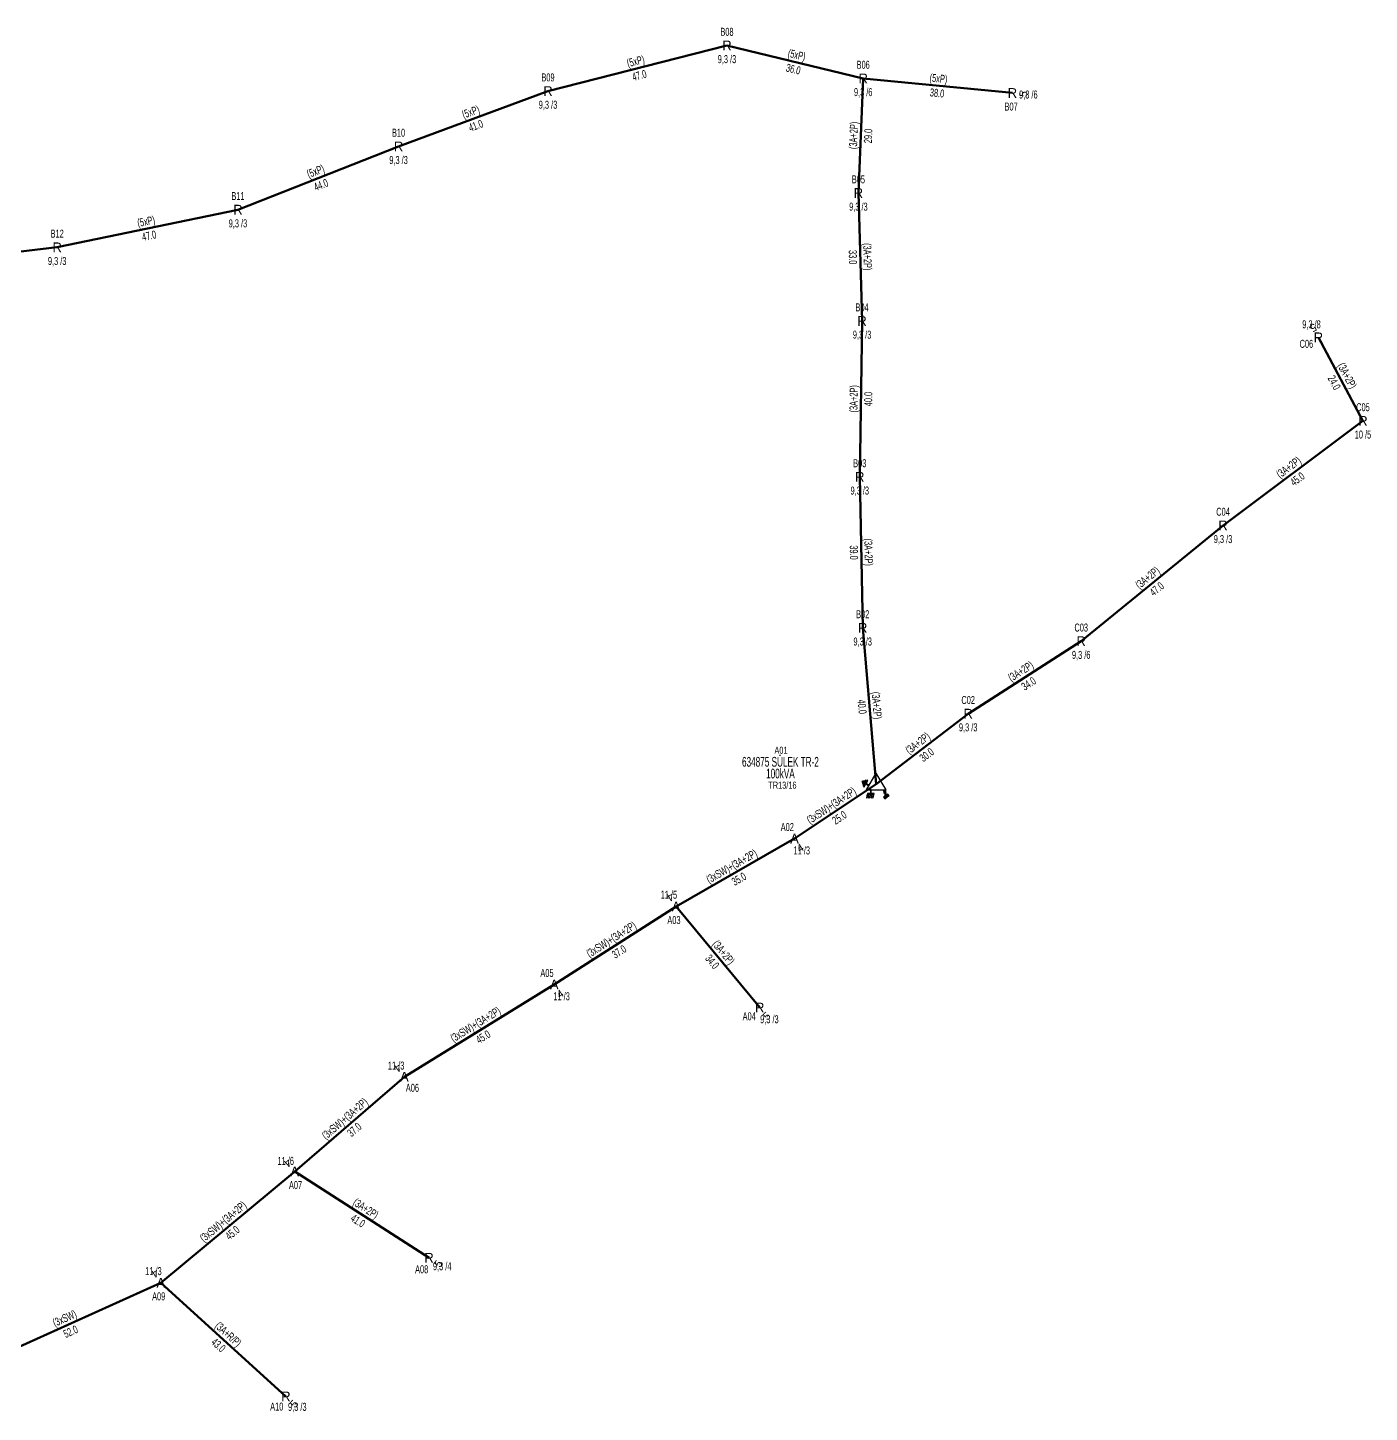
# Model space of a CAD drawing. Header units: millimetres. Extents: x 367507 to 373457, y 4068694 to 4074327.
# Drawn here: x 371813 to 372156.7, y 4070097.2 to 4070451.9 of the extents above; entities that cross this region are included whole.
import ezdxf
from ezdxf.enums import TextEntityAlignment as Align

# ---------------------------------------------------------------- set-up
doc = ezdxf.new("R2010")
doc.units = ezdxf.units.MM
for name, color, linetype, lineweight in [('DIREK_AG_MEVCUT', 120, 'Continuous', 25), ('DIREK_OG_MEVCUT', 16, 'Continuous', 25), ('HAT_AG_HAVAI_MEVCUT', 126, 'Continuous', 50), ('HAT_OG_HAVAI_MEVCUT', 48, 'Continuous', 70), ('TRAFO_MEVCUT', 5, 'Continuous', 30), ('TRAFO_TADILAT_BYSK', 5, 'Continuous', 30)]:
    doc.layers.add(name, color=color, linetype=linetype, lineweight=lineweight)
doc.styles.add('Direk', font='B_CAD')
doc.styles.get("Standard").update_dxf_attribs({"font": 'Arial'})

# ---------------------------------------------------------------- blocks, each defined once
blk = doc.blocks.new('MEV_DIREK')
h = blk.add_hatch(color=32)
h.paths.add_polyline_path([(-2.14, 0.97), (-2.35, 1.09), (-3.31, -0.55), (-3.09, -0.67), (-2.67, 0.06), (-1.89, -0.39), (-1.79, -0.22), (-2.56, 0.23)])
h.paths.add_polyline_path([(-3.46, -0.17), (-3.33, -0.25), (-2.61, 0.99), (-2.74, 1.06)])
h.paths.add_polyline_path([(-3.54, 0.29), (-3.41, 0.22), (-3.05, 0.82), (-3.18, 0.9)])
h.paths.add_polyline_path([(-3.58, 0.81), (-3.66, 0.68), (-3.53, 0.61), (-3.45, 0.74)])
h.paths.add_polyline_path([(-1.51, -2.34), (-2.26, -2.33), (-2.52, -3.47), (-2.42, -3.47), (-2.21, -2.53), (-1.91, -2.54), (-2.12, -3.47), (-2.02, -3.47), (-1.81, -2.54), (-1.51, -2.54), (-1.72, -3.47), (-1.62, -3.48), (-1.41, -2.54), (-1.11, -2.54), (-1.32, -3.48), (-1.22, -3.48), (-1.01, -2.54), (-0.71, -2.55), (-0.92, -3.48), (-0.82, -3.48), (-0.56, -2.35), (-1.31, -2.34), (-1.31, -1.44), (-1.51, -1.44)])
at = {"layer": 'TRAFO_MEVCUT'}
for points in [[(2.35, -1.57), (2.12, -1.92), (2.08, -1.44), (1.94, -1.44), (2.01, -2.32), (2.25, -1.96), (2.31, -2.67), (2.1, -2.67), (2.39, -2.87), (2.4, -2.86), (2.64, -2.49), (2.45, -2.63)], [(2.35, -1.57), (2.12, -1.92), (2.08, -1.44), (1.94, -1.44), (2.01, -2.32), (2.25, -1.96), (2.31, -2.67), (2.1, -2.67), (2.39, -2.87), (1.98, -3.19), (2.2, -3.79), (2.26, -3.74), (2.08, -3.26), (2.26, -3.13), (2.44, -3.6), (2.49, -3.56), (2.32, -3.08), (2.49, -2.94), (2.67, -3.42), (2.73, -3.38), (2.55, -2.9), (2.73, -2.76), (2.91, -3.24), (2.97, -3.2), (2.79, -2.72), (2.97, -2.58), (3.15, -3.06), (3.21, -3.01), (2.98, -2.42), (2.4, -2.86), (2.64, -2.49), (2.45, -2.63)], [(2.97, -2.58), (3.15, -3.06), (3.21, -3.01), (2.98, -2.42), (2.4, -2.86), (2.64, -2.49), (2.45, -2.63), (2.35, -1.57), (2.12, -1.92), (2.08, -1.44), (1.94, -1.44), (2.01, -2.32), (2.25, -1.96), (2.31, -2.67), (2.1, -2.67), (2.39, -2.87), (1.98, -3.19), (2.2, -3.79), (2.26, -3.74), (2.08, -3.26), (2.26, -3.13), (2.44, -3.6), (2.49, -3.56), (2.32, -3.08), (2.49, -2.94), (2.67, -3.42), (2.73, -3.38), (2.55, -2.9), (2.73, -2.76), (2.91, -3.24), (2.97, -3.2), (2.79, -2.72)]]:
    blk.add_hatch(color=32, dxfattribs=at).paths.add_polyline_path(points)
at = {"layer": 'TRAFO_MEVCUT', "linetype": 'Continuous'}
for p, q in [((-2.5, -1.44), (0, 2.89)), ((2.5, -1.44), (0, 2.89)), ((-2.5, -1.44), (2.5, -1.44))]:
    blk.add_line(p, q, dxfattribs=at)
at = {"layer": 'TRAFO_MEVCUT', "color": 32, "flags": 128}
blk.add_lwpolyline([(1.94, -1.44), (2.08, -1.44), (2.12, -1.92), (2.35, -1.57), (2.45, -2.63), (2.64, -2.49), (2.4, -2.86), (2.98, -2.42), (3.21, -3.01), (3.15, -3.06), (2.97, -2.58), (2.79, -2.72), (2.97, -3.2), (2.91, -3.24), (2.73, -2.76), (2.55, -2.9), (2.73, -3.38), (2.67, -3.42), (2.49, -2.94), (2.32, -3.08), (2.49, -3.56), (2.44, -3.6), (2.26, -3.13), (2.08, -3.26), (2.26, -3.74), (2.2, -3.79), (1.98, -3.19), (2.39, -2.87), (2.1, -2.67), (2.31, -2.67), (2.25, -1.96), (2.01, -2.32), (1.94, -1.44)], dxfattribs=at)
at = {"layer": 'TRAFO_TADILAT_BYSK', "color": 32, "flags": 128}
for points in [[(-3.53, 0.61), (-3.45, 0.74), (-3.58, 0.81), (-3.66, 0.68), (-3.53, 0.61)], [(-3.41, 0.22), (-3.05, 0.82), (-3.18, 0.9), (-3.54, 0.29), (-3.41, 0.22)], [(-3.33, -0.25), (-2.61, 0.99), (-2.74, 1.06), (-3.46, -0.17), (-3.33, -0.25)], [(-1.79, -0.22), (-2.56, 0.23), (-2.14, 0.97), (-2.35, 1.09), (-3.31, -0.55), (-3.09, -0.67), (-2.67, 0.06), (-1.89, -0.39), (-1.79, -0.22)], [(-1.31, -1.44), (-1.51, -1.44), (-1.51, -2.34), (-2.26, -2.33), (-2.52, -3.47), (-2.42, -3.47), (-2.21, -2.53), (-1.91, -2.54), (-2.12, -3.47), (-2.02, -3.47), (-1.81, -2.54), (-1.51, -2.54), (-1.72, -3.47), (-1.62, -3.48), (-1.41, -2.54), (-1.11, -2.54), (-1.32, -3.48), (-1.22, -3.48), (-1.01, -2.54), (-0.71, -2.55), (-0.92, -3.48), (-0.82, -3.48), (-0.56, -2.35), (-1.31, -2.34), (-1.31, -1.44)]]:
    blk.add_lwpolyline(points, dxfattribs=at)

msp = doc.modelspace()

# ---------------------------------------------------------------- linework, layer by layer
at = {"layer": 'HAT_AG_HAVAI_MEVCUT'}
for p, q in [((371946.33, 4070435.68), (371992.18, 4070447.36)), ((372027.08, 4070438.92), (371992.18, 4070447.36)), ((372027.08, 4070438.92), (372025.85, 4070409.57)), ((372027.08, 4070438.92), (372065.31, 4070435.19)), ((371946.33, 4070435.68), (371908.05, 4070421.51)), ((371866.9, 4070405.29), (371908.05, 4070421.51)), ((372026.79, 4070376.78), (372025.85, 4070409.57)), ((371820.59, 4070395.65), (371866.9, 4070405.29)), ((371820.59, 4070395.65), (371790.68, 4070392.24)), ((372026.79, 4070376.78), (372026.2, 4070336.84)), ((372143.7, 4070372.58), (372155.11, 4070351.19)), ((372119.26, 4070324.41), (372155.11, 4070351.19)), ((372026.95, 4070298.16), (372026.2, 4070336.84)), ((372119.26, 4070324.41), (372082.93, 4070294.74)), ((372026.95, 4070298.16), (372030.42, 4070258.08)), ((372082.93, 4070294.74), (372053.97, 4070276.18)), ((372053.97, 4070276.18), (372030.42, 4070258.08)), ((371979.14, 4070226.77), (372000.57, 4070200.89)), ((371881.44, 4070158.9), (371915.86, 4070136.79)), ((371847.14, 4070130.37), (371879.19, 4070101.26))]:
    msp.add_line(p, q, dxfattribs=at)
at = {"layer": 'HAT_OG_HAVAI_MEVCUT'}
for p, q in [((372009.48, 4070244.16), (372030.42, 4070258.08)), ((372009.48, 4070244.16), (371979.14, 4070226.77)), ((371947.93, 4070206.79), (371979.14, 4070226.77)), ((371909.53, 4070183.16), (371947.93, 4070206.79)), ((371909.53, 4070183.16), (371881.44, 4070158.9)), ((371847.14, 4070130.37), (371881.44, 4070158.9)), ((371847.14, 4070130.37), (371799.39, 4070108.81))]:
    msp.add_line(p, q, dxfattribs=at)

# ---------------------------------------------------------------- block references
at = {"layer": 'TRAFO_MEVCUT', "linetype": 'ByBlock'}
msp.add_blockref('MEV_DIREK', (372030.42, 4070258.08), dxfattribs=at)

# ---------------------------------------------------------------- texts
at = {"layer": 'DIREK_AG_MEVCUT', "linetype": 'ByBlock', "width": 0.53}
for s, p in [('B08', (371992.18, 4070450.86)), ('9,3 /3', (371992.18, 4070443.86)), ('B06', (372027.08, 4070442.42)), ('B09', (371946.33, 4070439.18)), ('9,3 /6', (372027.08, 4070435.42)), ('9,3 /6', (372069.386826, 4070434.792235)), ('9,3 /3', (371946.33, 4070432.18)), ('B07', (372064.970128, 4070431.706541)), ('B10', (371908.05, 4070425.01)), ('9,3 /3', (371908.05, 4070418.01)), ('B05', (372025.85, 4070413.07)), ('B11', (371866.9, 4070408.79)), ('9,3 /3', (372025.85, 4070406.07)), ('9,3 /3', (371866.9, 4070401.79)), ('B12', (371820.59, 4070399.15)), ('9,3 /3', (371820.59, 4070392.15)), ('B04', (372026.79, 4070380.28)), ('9,3 /8', (372141.919707, 4070375.917464)), ('9,3 /3', (372026.79, 4070373.28)), ('C06', (372140.611885, 4070370.932716)), ('C05', (372155.11, 4070354.69)), ('10 /5', (372155.11, 4070347.69)), ('B03', (372026.2, 4070340.34)), ('9,3 /3', (372026.2, 4070333.34)), ('C04', (372119.26, 4070327.91)), ('9,3 /3', (372119.26, 4070320.91)), ('B02', (372026.95, 4070301.66)), ('C03', (372082.93, 4070298.24)), ('9,3 /3', (372026.95, 4070294.66)), ('9,3 /6', (372082.93, 4070291.24)), ('C02', (372053.97, 4070279.68)), ('9,3 /3', (372053.97, 4070272.68)), ('A04', (371997.874237, 4070198.657767)), ('9,3 /3', (372003.046029, 4070197.899816)), ('9,3 /4', (371919.227515, 4070134.626846)), ('A08', (371913.968386, 4070133.845208)), ('A10', (371876.836812, 4070098.669149)), ('9,3 /3', (371882.109273, 4070098.608517))]:
    msp.add_text(s, height=2.05, dxfattribs=at).set_placement(p, align=Align.MIDDLE_CENTER)
at = {"layer": 'DIREK_AG_MEVCUT', "linetype": 'ByBlock', "style": 'Direk'}
for p in [(371992.18, 4070447.36), (372027.08, 4070438.92), (371946.33, 4070435.68), (372065.31, 4070435.19), (371908.05, 4070421.51), (372025.85, 4070409.57), (371866.9, 4070405.29), (371820.59, 4070395.65), (372026.79, 4070376.78), (372143.7, 4070372.58), (372155.11, 4070351.19), (372026.2, 4070336.84), (372119.26, 4070324.41), (372026.95, 4070298.16), (372082.93, 4070294.74), (372053.97, 4070276.18), (372000.57, 4070200.89), (371915.86, 4070136.79), (371879.19, 4070101.26)]:
    msp.add_text('R', height=2.5, dxfattribs=at).set_placement(p, align=Align.MIDDLE_CENTER)
at = {"layer": 'DIREK_AG_MEVCUT', "color": 32, "style": 'Direk'}
for rotation, p in [(444.42744, (372068.096767, 4070434.918102)), (568.076658, (372142.382173, 4070375.050492)), (399.626543, (372002.355786, 4070198.73339)), (417.28497, (371918.215833, 4070135.276709)), (407.752126, (371881.262681, 4070099.37745))]:
    msp.add_text('5', height=2, rotation=rotation, dxfattribs=at).set_placement(p, align=Align.MIDDLE_CENTER)
at = {"layer": 'DIREK_OG_MEVCUT', "linetype": 'ByBlock', "width": 0.53}
for s, p in [('A02', (372007.639958, 4070247.137288)), ('11 /3', (372011.345095, 4070241.142175)), ('11 /5', (371977.300238, 4070229.805022)), ('A03', (371978.600115, 4070223.31189)), ('A05', (371946.069246, 4070209.754388)), ('11 /3', (371949.816374, 4070203.784797)), ('11 /3', (371907.430697, 4070186.027164)), ('A06', (371911.597669, 4070180.336041)), ('11 /6', (371879.139215, 4070161.614501)), ('A07', (371881.654826, 4070155.406599)), ('11 /3', (371845.258418, 4070133.378063)), ('A09', (371846.594053, 4070126.912842))]:
    msp.add_text(s, height=2.05, dxfattribs=at).set_placement(p, align=Align.MIDDLE_CENTER)
at = {"layer": 'DIREK_OG_MEVCUT', "linetype": 'ByBlock', "style": 'Direk'}
for p in [(372009.48, 4070244.16), (371979.14, 4070226.77), (371947.93, 4070206.79), (371909.53, 4070183.16), (371881.44, 4070158.9), (371847.14, 4070130.37)]:
    msp.add_text('A', height=2.5, dxfattribs=at).set_placement(p, align=Align.MIDDLE_CENTER)
at = {"layer": 'DIREK_OG_MEVCUT', "color": 32, "linetype": 'ByBlock', "style": 'Direk'}
for rotation, p in [(391.717151, (372010.952034, 4070241.778169)), (211.223304, (371977.68855, 4070229.16443)), (392.116603, (371949.418603, 4070204.41849)), (216.211142, (371907.875865, 4070185.419167)), (220.284284, (371879.629574, 4070161.035968)), (212.026501, (371845.655128, 4070132.743848))]:
    msp.add_text('4', height=2, rotation=rotation, dxfattribs=at).set_placement(p, align=Align.MIDDLE_CENTER)
at = {"layer": 'HAT_AG_HAVAI_MEVCUT', "lineweight": 30, "width": 0.53}
for s, rotation, p in [('(5xP)', 14.291764, (371969.045169, 4070442.343694, 185996.09)), ('(5xP)', 346.404961, (372009.829799, 4070443.966184, 185996.09)), ('(5xP)', 354.42744, (372046.27754, 4070437.900983, 186032.655)), ('(5xP)', 380.312899, (371926.894925, 4070429.392139, 185954.025)), ('(3A+2P)', 447.600252, (372025.615745, 4070424.280591, 186012.925)), ('(5xP)', 21.512756, (371887.163298, 4070414.190786, 185954.025)), ('(5xP)', 11.758901, (371843.571775, 4070401.302162, 185933.45)), ('(3A+2P)', 271.642064, (372027.169651, 4070393.199357, 186012.925)), ('(3A+2P)', 298.076658, (372150.154971, 4070362.285055, 186077.555)), ('(3A+2P)', 449.153679, (372025.645093, 4070356.822555, 186013.1)), ('(3A+2P)', 36.759783, (372136.676308, 4070338.480979, 186077.555)), ('(3A+2P)', 271.110818, (372027.42484, 4070317.516478, 186013.1)), ('(3A+2P)', 399.23784, (372100.55734, 4070310.233348, 186041.465)), ('(3A+2P)', 392.65516, (372067.991356, 4070286.175643, 186026.985)), ('(3A+2P)', 274.948149, (372029.531832, 4070278.193316, 186015.21)), ('(3A+2P)', 397.545069, (372041.677022, 4070267.803943, 186015.21)), ('(3A+2P)', 309.626543, (371990.509685, 4070214.372114, 186000.285)), ('(3A+2P)', 327.28497, (371899.109392, 4070148.560164, 185957.93)), ('(3A+R/P)', 317.752126, (371863.736488, 4070116.444207, 185939.595))]:
    msp.add_text(s, height=2.05, rotation=rotation, dxfattribs=at).set_placement(p, align=Align.CENTER)
for s, rotation, p in [('47.0', 14.291764, (371969.464831, 4070440.696306, 185996.09)), ('36.0', 346.404961, (372009.430201, 4070442.313816, 185996.09)), ('38.0', 354.42744, (372046.11246, 4070436.209017, 186032.655)), ('41.0', 380.312899, (371927.485075, 4070427.797861, 185954.025)), ('29.0', 447.600252, (372027.314255, 4070424.209409, 186012.925)), ('44.0', 21.512756, (371887.786702, 4070412.609214, 185954.025)), ('47.0', 11.758901, (371843.918225, 4070399.637838, 185933.45)), ('33.0', 271.642064, (372025.470349, 4070393.150643, 186012.925)), ('24.0', 298.076658, (372148.655029, 4070361.484945, 186077.555)), ('40.0', 449.153679, (372027.344907, 4070356.797445, 186013.1)), ('45.0', 36.759783, (372137.693692, 4070337.119021, 186077.555)), ('39.0', 271.110818, (372025.72516, 4070317.483522, 186013.1)), ('47.0', 399.23784, (372101.63266, 4070308.916652, 186041.465)), ('34.0', 392.65516, (372068.908644, 4070284.744357, 186026.985)), ('40.0', 274.948149, (372027.838168, 4070278.046684, 186015.21)), ('30.0', 397.545069, (372042.712978, 4070266.456057, 186015.21)), ('34.0', 309.626543, (371989.200315, 4070213.287886, 186000.285)), ('41.0', 327.28497, (371898.190608, 4070147.129836, 185957.93)), ('43.0', 317.752126, (371862.593512, 4070115.185793, 185939.595))]:
    msp.add_text(s, height=2.05, rotation=rotation, dxfattribs=at).set_placement(p, align=Align.TOP_CENTER)
at = {"layer": 'HAT_OG_HAVAI_MEVCUT', "lineweight": 30, "width": 0.53}
for s, rotation, p in [('(3xSW)+(3A+2P)', 33.614229, (372019.479441, 4070251.827866, 186015.21)), ('(3xSW)+(3A+2P)', 389.820073, (371993.887314, 4070236.202453, 185989.57)), ('(3xSW)+(3A+2P)', 32.626536, (371963.076713, 4070217.495872, 185989.57)), ('(3xSW)+(3A+2P)', 31.60667, (371928.284528, 4070195.698916, 185973.965)), ('(3xSW)+(3A+2P)', 400.815615, (371894.929417, 4070171.673294, 185940.72)), ('(3xSW)+(3A+2P)', 39.752953, (371863.746443, 4070145.288488, 185940.72)), ('(3xSW)', 384.300048, (371822.915212, 4070120.364692, 185899.695))]:
    msp.add_text(s, height=2.05, rotation=rotation, dxfattribs=at).set_placement(p, align=Align.CENTER)
for s, rotation, p in [('25.0', 33.614229, (372020.420559, 4070250.412134, 186015.21)), ('35.0', 389.820073, (371994.732686, 4070234.727547, 185989.57)), ('37.0', 32.626536, (371963.993287, 4070216.064128, 185989.57)), ('45.0', 31.60667, (371929.175472, 4070194.251084, 185973.965)), ('37.0', 400.815615, (371896.040583, 4070170.386706, 185940.72)), ('45.0', 39.752953, (371864.833557, 4070143.981512, 185940.72)), ('52.0', 384.300048, (371823.614788, 4070118.815308, 185899.695))]:
    msp.add_text(s, height=2.05, rotation=rotation, dxfattribs=at).set_placement(p, align=Align.TOP_CENTER)
at = {"layer": 'TRAFO_MEVCUT', "linetype": 'ByBlock', "width": 0.6}
for s, height, p in [('A01', 1.8, (372006.018024, 4070265.903687)), ('634875 SÜLEK TR-2', 2.5, (372005.875492, 4070262.594951)), ('100kVA', 2.5, (372005.875492, 4070259.594951))]:
    msp.add_text(s, height=height, dxfattribs=at).set_placement(p, align=Align.CENTER)
msp.add_text('TR13/16', height=1.8, dxfattribs=at).set_placement((372006.384379, 4070258.759771), align=Align.TOP_CENTER)

doc.saveas('drawing.dxf')
